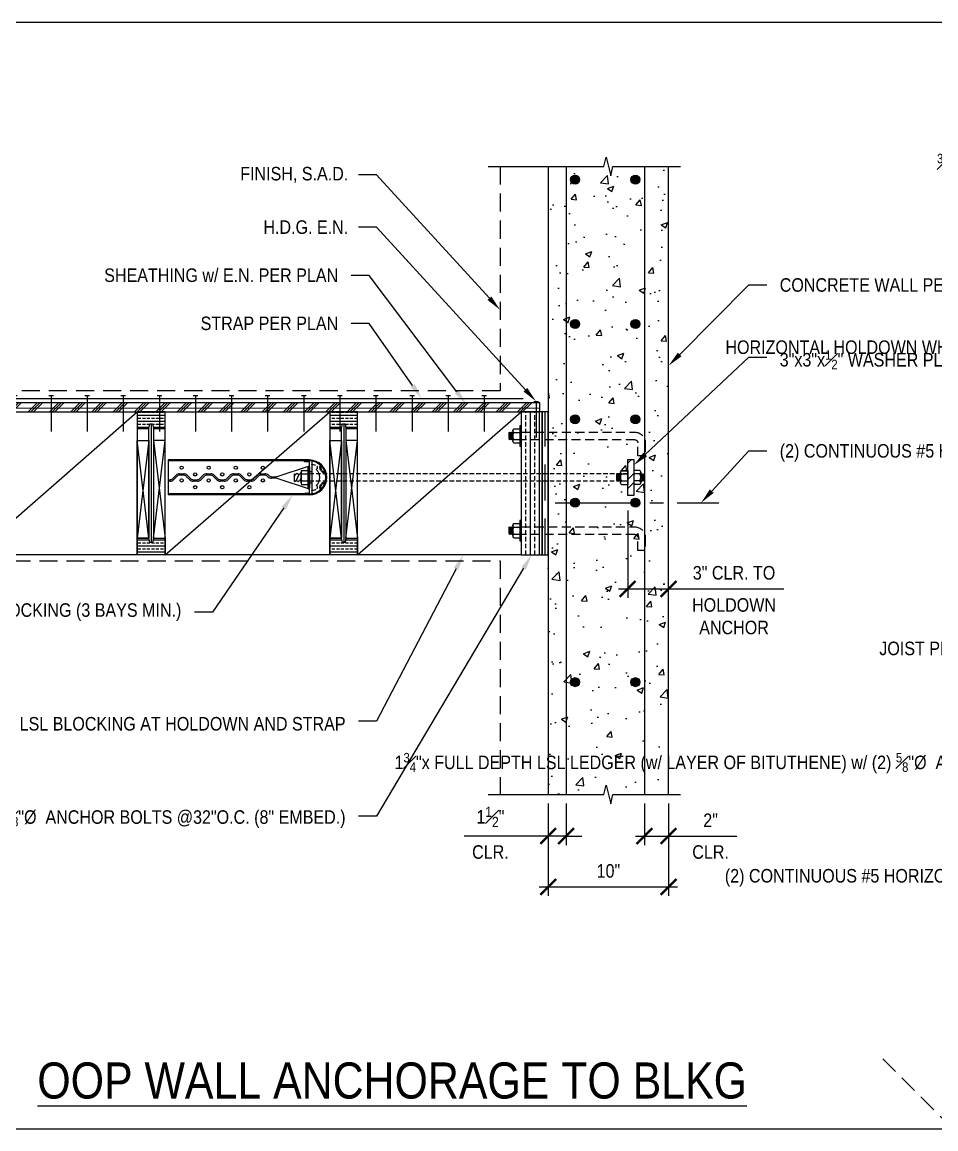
# Model space of a CAD drawing. Header units: inches. Extents: x -2661 to 42767, y -1222 to 9099.
# Drawn here: x 700 to 775.9, y 1719.5 to 1811.5 of the extents above; entities that cross this region are included whole.
import ezdxf
from ezdxf import colors
from ezdxf.entities.mleader import LeaderData, LeaderLine
from ezdxf.math import Vec2, Vec3

# ---------------------------------------------------------------- set-up
doc = ezdxf.new("R2010")
doc.units = ezdxf.units.IN
doc.header["$LTSCALE"] = 12
doc.header["$MEASUREMENT"] = 0
doc.header["$PDMODE"] = 3
for name, pattern in [('CENTER2', [1.125, 0.75, -0.125, 0.125, -0.125]), ('HIDDEN', [0.375, 0.25, -0.125]), ('HIDDEN2', [0.1875, 0.125, -0.0625]), ('HIDDEN4', [0.09375, 0.0625, -0.03125]), ('HIDDEN8', [0.04625, 0.03125, -0.015])]:
    doc.linetypes.add(name, pattern=pattern)
doc.layers.get('0').update_dxf_attribs({"linetype": 'CONTINUOUS'})
doc.layers.get('DefPoints').update_dxf_attribs({"color": 251, "linetype": 'CONTINUOUS'})
for name, color, linetype in [('S-ANNO-DIMS', 2, 'CONTINUOUS'), ('S-ANNO-NOTE', 4, 'CONTINUOUS'), ('S-ARCH-FINISHES', 1, 'HIDDEN2'), ('S-BOLT', 2, 'CONTINUOUS'), ('S-BREAK', 2, 'CONTINUOUS'), ('S-CONC', 4, 'CONTINUOUS'), ('S-FASTENERS', 2, 'CONTINUOUS'), ('S-GRID', 1, 'CENTER2'), ('S-MEMBRANE', 6, 'HIDDEN'), ('S-NAIL', 2, 'CONTINUOUS'), ('S-REBAR', 7, 'CONTINUOUS'), ('S-SIMPSON', 2, 'CONTINUOUS'), ('S-STEEL', 4, 'CONTINUOUS'), ('S-WOOD', 3, 'CONTINUOUS')]:
    doc.layers.add(name, color=color, linetype=linetype)
doc.layers.add('S-ANNO-GRID-NONPLOT', color=251, linetype='CONTINUOUS', plot=False)
doc.layers.add('S-ANNO-NONPLOT', color=253, linetype='CONTINUOUS', plot=False, transparency=0.5)
doc.layers.add('S-HATCH1', color=1, linetype='CONTINUOUS', transparency=0.5)
doc.layers.add('S-HATCH2', color=2, linetype='CONTINUOUS', transparency=0.5)
doc.styles.add('Arial', font='arial.ttf', dxfattribs={"width": 0.85})
doc.dimstyles.new('DIM-12_Se', dxfattribs={"dimscale": 12, "dimtxt": 0.09375, "dimasz": 0.109375, "dimexe": 0.0625, "dimexo": 0.0625, "dimgap": 0.0625, "dimtad": 1, "dimdec": 4, "dimzin": 11, "dimdsep": 46, "dimlunit": 4, "dimtxsty": 'Arial', "dimblk": 'ARCHTICK', "dimcen": 0.125, "dimdle": 0.0625, "dimclrd": 256, "dimclre": 256, "dimclrt": 4, "dimadec": 0, "dimazin": 0, "dimtfac": 0.75, "dimtdec": 4, "dimtmove": 0, "dimatfit": 3, "dimfxl": 1, "dimfrac": 1, "dimtolj": 1, "dimtzin": 0, "dimarcsym": 0})

# ---------------------------------------------------------------- blocks, each defined once
blk = doc.blocks.new('Se_24x36_STARTERS_GRID')
for p, q in [((-186.418, 0), (-93.209, 0)), ((-186.418, -92), (-93.209, -92))]:
    blk.add_line(p, q)
at = {"linetype": 'HIDDEN2'}
blk.add_line((-93.209, -92), (-99.209, -86), dxfattribs=at)
blk = doc.blocks.new('*U1291')
at = {"layer": 'S-WOOD'}
h = blk.add_hatch(dxfattribs=at)
h.set_pattern_fill('ANSI33', color=1, scale=3, angle=45, style=0)
h.set_pattern_definition([(90, (0.25, -8.375), (-0.75, 1e-16), []), (90, (0.625, -8), (-0.75, 1e-16), [0.375, -0.1875])])
h.paths.add_polyline_path([(1.75, -11.875), (0, -11.875), (0, 0), (1.75, 0)])
at = {"color": 4}
blk.add_lwpolyline([(0, 0), (1.75, 0), (1.75, -11.875), (0, -11.875)], close=True, dxfattribs=at)
blk.add_lwpolyline([(1.75, -11.875), (0, -11.875), (0, 0), (1.75, 0)], close=True)
blk = doc.blocks.new('10d')
at = {"color": 3}
blk.add_line((0.193, 0.25), (-0.193, 0.25), dxfattribs=at)
at = {"color": 2}
blk.add_line((0, 0.25), (0, -2.75), dxfattribs=at)
blk = doc.blocks.new('*U521')
h = blk.add_hatch(color=256)
h.dxf.hatch_style = 1
h.paths.add_polyline_path([(0.375, 0, 1), (-0.375, 0, 1)])
at = {"color": 0}
blk.add_circle((0, 0), 0.375, dxfattribs=at)
blk = doc.blocks.new('NUT-LG-THREADS-new')
for p, q in [((-0.54, 1.8), (0.47, 1.8)), ((-0.54, 1.8), (-0.4, 1.57)), ((-0.4, 1.57), (-0.54, 1.33)), ((0.41, 1.24), (-0.4, 1.57)), ((0.41, 1.71), (0.17, 1.8)), ((0.47, 1.8), (0.41, 1.71)), ((0.41, 1.71), (0.55, 1.47)), ((-0.94, 0.89), (-0.94, 0)), ((-0.94, 0), (0.94, 0)), ((-0.7, 0.94), (0.7, 0.94)), ((-0.54, 1.33), (-0.47, 1.22)), ((-0.4, 1.1), (-0.49, 0.94)), ((-0.47, 1.22), (-0.4, 1.1)), ((-0.47, 0.89), (-0.47, 0)), ((-0.01, 0.94), (-0.4, 1.1)), ((0.55, 1.47), (0.41, 1.24)), ((0.41, 1.24), (0.55, 1)), ((0.47, 0.89), (0.47, 0)), ((0.55, 1), (0.51, 0.94)), ((0.94, 0.89), (0.94, 0))]:
    blk.add_line(p, q)
for centre, radius, start, end in [((-0.7, 0.34), 0.597, 66.8491, 113.1509), ((0, -1.38), 2.32, 78.3052, 101.6948), ((0.7, 0.34), 0.597, 66.8491, 113.1509)]:
    blk.add_arc(centre, radius, start, end)
blk = doc.blocks.new('NUT-w-WASHER-LG-new')
blk.add_lwpolyline([(-1.36, 0.17), (1.36, 0.17), (1.36, 0), (-1.36, 0)], close=True)
blk.add_blockref('NUT-LG-THREADS-new', (0, 0.17))
blk = doc.blocks.new('NUT-SM-THREADS-new')
for p, q in [((-0.94, 0.81), (-0.94, 0)), ((-0.94, 0), (-0.84, 0)), ((-0.84, 0), (0.84, 0)), ((-0.7, 0.94), (0.7, 0.94)), ((0.39, 1.44), (-0.5, 1.44)), ((-0.5, 1.44), (-0.39, 1.37)), ((-0.5, 1.31), (-0.39, 1.37)), ((0.5, 1.25), (-0.5, 1.31)), ((-0.5, 1.31), (-0.39, 1.25)), ((-0.5, 1.19), (-0.39, 1.25)), ((0.5, 1.12), (-0.5, 1.19)), ((-0.5, 1.19), (-0.39, 1.12)), ((-0.5, 1.06), (-0.39, 1.12)), ((0.5, 1), (-0.5, 1.06)), ((-0.5, 1.06), (-0.39, 1)), ((-0.5, 0.94), (-0.39, 1)), ((-0.47, 0.81), (-0.47, 0)), ((-0.39, 1.37), (0.39, 1.31)), ((-0.39, 1.25), (0.39, 1.19)), ((-0.39, 1.12), (0.39, 1.06)), ((-0.39, 1), (0.39, 0.94)), ((0.5, 1.37), (-0.09, 1.41)), ((0.39, 1.44), (0.39, 1.44)), ((0.39, 1.44), (0.5, 1.37)), ((0.39, 1.31), (0.5, 1.37)), ((0.39, 1.31), (0.5, 1.25)), ((0.39, 1.19), (0.5, 1.25)), ((0.39, 1.19), (0.5, 1.12)), ((0.39, 1.06), (0.5, 1.12)), ((0.39, 1.06), (0.5, 1)), ((0.39, 0.94), (0.5, 1)), ((0.47, 0.81), (0.47, 0)), ((0.84, 0), (0.94, 0)), ((0.94, 0.81), (0.94, 0))]:
    blk.add_line(p, q)
for centre, radius, start, end in [((-0.7, 0.65), 0.283, 33.8901, 146.1099), ((0, -0.01), 0.943, 60.1583, 119.8417), ((0.7, 0.65), 0.283, 33.8901, 146.1099)]:
    blk.add_arc(centre, radius, start, end)
blk = doc.blocks.new('_ARCHTICK')
at = {"color": 0, "linetype": 'ByBlock', "const_width": 0.15}
blk.add_lwpolyline([(-0.5, -0.5), (0.5, 0.5)], dxfattribs=at)
blk = doc.blocks.new('*D1861')
at = {"layer": 'DefPoints', "color": 0, "transparency": 16777216}
for p in [(750.333, 1771.711), (753.732, 1764.433), (753.732, 1764.433)]:
    blk.add_point(p, dxfattribs=at)
at = {"layer": 'S-ANNO-DIMS', "lineweight": -2, "transparency": 16777216}
for p, q in [((750.333, 1770.961), (750.333, 1763.683)), ((749.583, 1764.433), (753.732, 1764.433)), ((753.732, 1764.433), (763.304, 1764.433))]:
    blk.add_line(p, q, dxfattribs=at)
at = {"layer": 'S-ANNO-DIMS', "lineweight": -2, "transparency": 16777216, "xscale": 1.3125, "yscale": 1.3125, "zscale": 1.3125, "rotation": 180}
blk.add_blockref('_ARCHTICK', (750.333, 1764.433), dxfattribs=at)
at = {"layer": 'S-ANNO-DIMS', "lineweight": -2, "transparency": 16777216, "xscale": 1.3125, "yscale": 1.3125, "zscale": 1.3125}
blk.add_blockref('_ARCHTICK', (753.732, 1764.433), dxfattribs=at)
at = {"layer": 'S-ANNO-DIMS', "color": 4, "transparency": 16777216, "char_height": 1.125, "width": 8.07022, "attachment_point": 5, "style": 'Arial'}
for s, insert in [('\\A1;3" CLR. TO ', (759.174, 1765.766)), ('\\A1;HOLDOWN ANCHOR', (759.174, 1762.154))]:
    blk.add_mtext(s, dxfattribs=dict(at, insert=insert))
blk = doc.blocks.new('HDU5-f')
for p, q in [((-1.45, 1.45), (-1.45, 13.19)), ((1.45, 13.19), (-1.45, 13.19)), ((-1.375, 2.777), (-1.375, 13.19)), ((-0.188, 13.19), (-0.312, 13.19)), ((-0.312, 13.02), (-0.312, 13.19)), ((-0.188, 13.19), (-0.188, 13.046)), ((1.375, 2.777), (1.375, 13.19)), ((1.45, 1.45), (1.45, 13.19)), ((0.087, 12.452), (-0.194, 12.733)), ((-0.087, 12.803), (0.194, 12.522)), ((0.187, 11.921), (0.187, 12.209)), ((0.312, 12.235), (0.312, 11.895)), ((-0.312, 10.77), (-0.312, 11.11)), ((-0.194, 11.397), (0.087, 11.678)), ((-0.188, 11.084), (-0.188, 10.796)), ((0.194, 11.608), (-0.087, 11.327)), ((0.087, 10.202), (-0.194, 10.483)), ((-0.087, 10.553), (0.194, 10.272)), ((-0.194, 9.147), (0.087, 9.428)), ((0.194, 9.358), (-0.087, 9.077)), ((0.187, 9.671), (0.187, 9.959)), ((0.312, 9.985), (0.312, 9.645)), ((-0.312, 8.52), (-0.312, 8.86)), ((-0.188, 8.834), (-0.188, 8.546)), ((-0.087, 8.303), (0.194, 8.022)), ((0.087, 7.952), (-0.194, 8.233)), ((0.187, 7.421), (0.187, 7.709)), ((0.312, 7.735), (0.312, 7.395)), ((-0.312, 6.27), (-0.312, 6.61)), ((-0.194, 6.897), (0.087, 7.178)), ((-0.188, 6.584), (-0.188, 6.296)), ((0.194, 7.108), (-0.087, 6.827)), ((0.087, 5.702), (-0.194, 5.983)), ((-0.087, 6.053), (0.194, 5.772)), ((-0.063, 4.284), (-0.063, 4.61)), ((0.056, 4.897), (0.087, 4.928)), ((0.194, 4.858), (0.163, 4.827)), ((0.187, 5.171), (0.187, 5.459)), ((0.312, 5.485), (0.312, 5.145)), ((-0.977, 1.45), (-0.088, 4.127)), ((0.062, 4.584), (0.062, 4.284)), ((0.088, 4.127), (0.977, 1.45)), ((-1.375, 1.45), (-1.375, 2.777)), ((1.375, 1.45), (1.375, 2.777)), ((-1.391, 1.71), (-1.391, 1.647)), ((-1.375, 1.45), (1.375, 1.45)), ((-1.375, 1.215), (1.375, 1.215)), ((-1.375, 1.215), (-1.375, 1.215)), ((-1.375, 1.215), (-1.375, 1.215)), ((-1.375, 1.215), (-1.375, 1.215)), ((-1.375, 1.215), (-1.375, 1.215)), ((-1.316, 1.741), (-1.316, 1.616)), ((-0.469, 1.215), (-0.469, 1.45)), ((0.469, 1.215), (0.469, 1.45)), ((1.315, 1.741), (1.315, 1.616)), ((1.375, 1.215), (1.375, 1.215)), ((1.375, 1.215), (1.375, 1.215)), ((1.39, 1.71), (1.39, 1.647)), ((-0.737, 0.798), (-0.66, 0.876)), ((0.737, 0.798), (0.66, 0.876))]:
    blk.add_line(p, q)
at = {"color": 3}
for p, q in [((-1.375, 1.449), (-1.375, 1.45)), ((-1.375, 1.45), (-1.375, 1.449)), ((1.375, 1.449), (1.375, 1.45))]:
    blk.add_line(p, q, dxfattribs=at)
for centre in [(-0.25, 12.065), (0.812, 12.065), (-0.812, 10.94), (0.25, 10.94), (-0.25, 9.815), (0.812, 9.815), (-0.812, 8.69), (0.25, 8.69), (-0.25, 7.565), (0.812, 7.565), (-0.812, 6.44), (0.25, 6.44), (-0.25, 5.315), (0.812, 5.315)]:
    blk.add_circle(centre, 0.133)
for centre, radius, start, end in [((0.094, 13.02), 0.406, 180, 225), ((0.156, 13.046), 0.344, 180, 225), ((-0.156, 12.209), 0.344, 0, 45), ((-0.094, 12.235), 0.406, 0, 45), ((0.094, 11.11), 0.406, 135, 180), ((0.156, 11.084), 0.344, 135, 180), ((-0.156, 11.921), 0.344, 315, 0), ((-0.094, 11.895), 0.406, 315, 0), ((0.094, 10.77), 0.406, 180, 225), ((0.156, 10.796), 0.344, 180, 225), ((-0.156, 9.959), 0.344, 0, 45), ((-0.094, 9.985), 0.406, 0, 45), ((-0.156, 9.671), 0.344, 315, 0), ((-0.094, 9.645), 0.406, 315, 0), ((0.094, 8.86), 0.406, 135, 180), ((0.094, 8.52), 0.406, 180, 225), ((0.156, 8.834), 0.344, 135, 180), ((0.156, 8.546), 0.344, 180, 225), ((-0.156, 7.709), 0.344, 0, 45), ((-0.156, 7.421), 0.344, 315, 0), ((-0.094, 7.735), 0.406, 0, 45), ((-0.094, 7.395), 0.406, 315, 0), ((0.094, 6.61), 0.406, 135, 180), ((0.156, 6.584), 0.344, 135, 180), ((0.094, 6.27), 0.406, 180, 225), ((0.156, 6.296), 0.344, 180, 225), ((-0.156, 5.459), 0.344, 0, 45), ((-0.094, 5.485), 0.406, 0, 45), ((0.344, 4.61), 0.406, 135, 180), ((0.406, 4.584), 0.344, 135, 180), ((-0.156, 5.171), 0.344, 315, 0), ((-0.094, 5.145), 0.406, 315, 0), ((-0.563, 4.284), 0.5, 341.62936, 0), ((0.562, 4.284), 0.5, 180, 198.37064), ((-1.578, 1.74), 0.262, 39.38491, 60.87994), ((-1.578, 1.741), 0.187, 0, 47.01411), ((-1.578, 1.741), 0.262, 0, 39.38491), ((1.577, 1.741), 0.262, 140.61509, 180), ((1.578, 1.74), 0.262, 119.12006, 140.61509), ((1.577, 1.741), 0.187, 132.98589, 180), ((-1.578, 1.616), 0.187, 312.98589, 0), ((0, 1.45), 1.45, 180, 0), ((-1.578, 1.615), 0.262, 299.45145, 320.61509), ((-1.578, 1.616), 0.262, 320.61509, 0), ((0, 1.45), 1.375, 180, 0), ((-0.549, 1.151), 0.5, 161.62936, 208.52998), ((0.549, 1.151), 0.5, 331.47002, 18.37064), ((1.577, 1.616), 0.262, 180, 219.38491), ((1.578, 1.615), 0.262, 219.38491, 240.54855), ((1.577, 1.616), 0.187, 180, 227.01411), ((-0.833, 0.3), 0.3, 129.40028, 146.59325), ((-0.833, 0.3), 0.3, 54.07061, 129.40028), ((-0.833, 0.3), 0.225, 128.04563, 146.59325), ((-0.833, 0.3), 0.225, 54.07061, 128.04563), ((-0.826, 0.886), 0.125, 214.32416, 315.28201), ((0, 1.45), 1.195, 234.07061, 239.11588), ((0, 1.45), 0.875, 221.01613, 318.98387), ((0, 1.45), 1.12, 234.07061, 239.11588), ((-0.729, 0.231), 0.225, 345.14086, 59.11588), ((-0.729, 0.231), 0.3, 343.78621, 59.11588), ((-0.729, 0.231), 0.225, 326.59325, 345.14086), ((-0.729, 0.231), 0.3, 329.37815, 343.78621), ((0.729, 0.231), 0.3, 120.88412, 196.21379), ((0.729, 0.231), 0.3, 196.21379, 210.62185), ((0.729, 0.231), 0.225, 120.88412, 194.85914), ((0.729, 0.231), 0.225, 194.85914, 213.40675), ((0, 1.45), 1.12, 300.88412, 305.92939), ((0, 1.45), 1.195, 300.88412, 305.92939), ((0.833, 0.3), 0.3, 50.59972, 125.92939), ((0.833, 0.3), 0.225, 51.95437, 125.92939), ((0.826, 0.886), 0.125, 224.71799, 325.67584), ((0.833, 0.3), 0.225, 33.40675, 51.95437), ((0.833, 0.3), 0.3, 33.40675, 50.59972)]:
    blk.add_arc(centre, radius, start, end)
blk = doc.blocks.new('10 INCH ANCHOR BOLT')
at = {"layer": 'S-BOLT'}
for p, q in [((0.245, 1.006), (-0.312, 1.006)), ((-0.312, 1.006), (-0.245, 0.967)), ((-0.312, 0.928), (-0.245, 0.967)), ((0.313, 0.889), (-0.312, 0.928)), ((-0.312, 0.928), (-0.245, 0.889)), ((-0.245, 0.967), (0.245, 0.928)), ((0.313, 0.967), (-0.055, 0.99)), ((0.245, 1.006), (0.313, 0.967)), ((0.245, 0.928), (0.313, 0.967)), ((0.245, 0.928), (0.313, 0.889)), ((-0.586, 0.615), (-0.586, 0.108)), ((-0.439, 0.693), (0.44, 0.693)), ((-0.312, 0.85), (-0.245, 0.889)), ((0.313, 0.811), (-0.312, 0.85)), ((-0.312, 0.85), (-0.245, 0.811)), ((-0.312, 0.772), (-0.245, 0.811)), ((0.313, 0.732), (-0.312, 0.772)), ((-0.312, 0.772), (-0.245, 0.732)), ((-0.312, 0.693), (-0.245, 0.732)), ((-0.293, 0.615), (-0.293, 0.108)), ((-0.245, 0.889), (0.245, 0.85)), ((-0.245, 0.811), (0.245, 0.772)), ((-0.245, 0.732), (0.245, 0.693)), ((0.245, 0.85), (0.313, 0.889)), ((0.245, 0.85), (0.313, 0.811)), ((0.245, 0.772), (0.313, 0.811)), ((0.245, 0.772), (0.313, 0.732)), ((0.245, 0.693), (0.313, 0.732)), ((0.293, 0.615), (0.293, 0.108)), ((0.587, 0.615), (0.587, 0.108))]:
    blk.add_line(p, q, dxfattribs=at)
at = {"layer": 'S-BOLT', "linetype": 'HIDDEN4'}
for p, q in [((-0.312, 0), (-0.312, -9.438)), ((0.312, -9.438), (0.312, 0)), ((1.656, -9.688), (0.562, -9.688)), ((1.656, -10.312), (1.656, -9.688)), ((0.562, -10.312), (1.656, -10.312))]:
    blk.add_line(p, q, dxfattribs=at)
at = {"layer": 'S-BOLT'}
blk.add_lwpolyline([(0.853, 0.108), (0.853, 0), (-0.853, 0), (-0.853, 0.108)], close=True, dxfattribs=at)
for centre, radius, start, end in [((-0.44, 0.517), 0.177, 33.89006, 146.10994), ((0, 0.104), 0.589, 60.15828, 119.84172), ((0.44, 0.517), 0.177, 33.89006, 146.10994)]:
    blk.add_arc(centre, radius, start, end, dxfattribs=at)
at = {"layer": 'S-BOLT', "linetype": 'HIDDEN4'}
for radius in [0.875, 0.25]:
    blk.add_arc((0.562, -9.438), radius, 180, 270, dxfattribs=at)
blk = doc.blocks.new('*U1351')
at = {"xscale": -1}
blk.add_blockref('10 INCH ANCHOR BOLT', (0, 0), dxfattribs=at)
blk = doc.blocks.new('*U1200')
at = {"color": 0}
blk.add_line((0, 11.875), (13.59375, 0), dxfattribs=at)
blk.add_lwpolyline([(0, 11.875), (0, 0), (13.59375, 0), (13.59375, 11.875)], close=True)
blk = doc.blocks.new('*U1289')
h = blk.add_hatch()
h.set_pattern_fill('ANSI33', color=1, scale=2, angle=315)
h.set_pattern_definition([(0, (-0.875, 2.375), (1e-16, 0.5), []), (0, (-0.625, 2.125), (1e-16, 0.5), [0.25, -0.125])])
h.paths.add_polyline_path([(-1.156, 10.5), (-0.188, 10.5), (-0.111, 10.871), (0.111, 10.871), (0.187, 10.5), (1.156, 10.5), (1.156, 11.875), (-1.156, 11.875)])
h = blk.add_hatch()
h.set_pattern_fill('ANSI33', color=1, scale=2, angle=315)
h.set_pattern_definition([(0, (-0.875, 0), (1e-16, 0.5), []), (0, (-0.625, -0.25), (1e-16, 0.5), [0.25, -0.125])])
h.paths.add_polyline_path([(1.156, 0), (1.156, 1.375), (0.187, 1.375), (0.111, 1.004), (-0.111, 1.004), (-0.188, 1.375), (-1.156, 1.375), (-1.156, 0)])
at = {"color": 1}
blk.add_line((0, 10.871), (0, 1.004), dxfattribs=at)
for points in [[(0.187, 10.5), (1.156, 10.5), (1.156, 11.875), (-1.156, 11.875), (-1.156, 10.5), (-0.188, 10.5)], [(0.187, 1.375), (1.156, 1.375), (1.156, 0), (-1.156, 0), (-1.156, 1.375), (-0.188, 1.375)]]:
    blk.add_lwpolyline(points)
at = {"color": 2}
blk.add_lwpolyline([(-0.188, 10.5), (-0.111, 10.871), (0.111, 10.871), (0.187, 10.5), (0.187, 1.375), (0.111, 1.004), (-0.111, 1.004), (-0.188, 1.375)], close=True, dxfattribs=at)
blk = doc.blocks.new('*U518')
at = {"color": 0}
blk.add_line((0, 11.875), (13.6875, 0), dxfattribs=at)
blk.add_lwpolyline([(0, 11.875), (0, 0), (13.6875, 0), (13.6875, 11.875)], close=True)
blk = doc.blocks.new('*U1201')
at = {"color": 0}
blk.add_line((0, 11.875), (13.59375, 0), dxfattribs=at)
blk.add_lwpolyline([(0, 11.875), (0, 0), (13.59375, 0), (13.59375, 11.875)], close=True)
blk = doc.blocks.new('*U1813')
at = {"layer": 'S-NAIL', "xscale": -1}
blk.add_blockref('10d', (0, 1.25), dxfattribs=at)
blk = doc.blocks.new('*U1814')
at = {"layer": 'S-FASTENERS', "color": 0, "linetype": 'ByBlock', "lineweight": -2, "transparency": 16777216}
for p in [(-57, 0), (-54, 0), (-51, 0), (-48, 0), (-45, 0), (-42, 0), (-39, 0), (-36, 0), (-33, 0), (-30, 0), (-27, 0), (-24, 0), (-21, 0), (-18, 0), (-15, 0), (-12, 0), (-9, 0), (-6, 0), (-3, 0), (0, 0)]:
    blk.add_blockref('*U1813', p, dxfattribs=at)
blk = doc.blocks.new('*D1858')
at = {"layer": 'DefPoints', "color": 0, "transparency": 16777216}
for p in [(743.732, 1747.338), (745.218, 1747.338), (743.732, 1743.887)]:
    blk.add_point(p, dxfattribs=at)
at = {"layer": 'S-ANNO-DIMS', "lineweight": -2, "transparency": 16777216}
for p, q in [((743.732, 1746.588), (743.732, 1743.137)), ((745.218, 1746.588), (745.218, 1743.137)), ((743.732, 1743.887), (736.746, 1743.887)), ((745.218, 1743.887), (743.732, 1743.887)), ((745.218, 1743.887), (746.53, 1743.887))]:
    blk.add_line(p, q, dxfattribs=at)
at = {"layer": 'S-ANNO-DIMS', "lineweight": -2, "transparency": 16777216, "xscale": 1.3125, "yscale": 1.3125, "zscale": 1.3125}
blk.add_blockref('_ARCHTICK', (743.732, 1743.887), dxfattribs=at)
at = {"layer": 'S-ANNO-DIMS', "lineweight": -2, "transparency": 16777216, "xscale": 1.3125, "yscale": 1.3125, "zscale": 1.3125, "rotation": 180}
blk.add_blockref('_ARCHTICK', (745.218, 1743.887), dxfattribs=at)
at = {"layer": 'S-ANNO-DIMS', "color": 4, "transparency": 16777216, "char_height": 1.125, "attachment_point": 5, "style": 'Arial'}
for s, insert in [('\\A1;1{\\H0.75x;\\S1#2;}"', (738.926, 1745.484)), ('\\A1;CLR.', (738.926, 1742.555))]:
    blk.add_mtext(s, dxfattribs=dict(at, insert=insert))
blk = doc.blocks.new('*D1859')
at = {"layer": 'DefPoints', "color": 0, "transparency": 16777216}
for p in [(743.732, 1747.338), (753.732, 1747.338), (753.732, 1739.658)]:
    blk.add_point(p, dxfattribs=at)
at = {"layer": 'S-ANNO-DIMS', "lineweight": -2, "transparency": 16777216}
for p, q in [((743.732, 1746.588), (743.732, 1738.908)), ((753.732, 1746.588), (753.732, 1738.908)), ((742.982, 1739.658), (754.482, 1739.658))]:
    blk.add_line(p, q, dxfattribs=at)
at = {"layer": 'S-ANNO-DIMS', "lineweight": -2, "transparency": 16777216, "xscale": 1.3125, "yscale": 1.3125, "zscale": 1.3125, "rotation": 180}
blk.add_blockref('_ARCHTICK', (743.732, 1739.658), dxfattribs=at)
at = {"layer": 'S-ANNO-DIMS', "lineweight": -2, "transparency": 16777216, "xscale": 1.3125, "yscale": 1.3125, "zscale": 1.3125}
blk.add_blockref('_ARCHTICK', (753.732, 1739.658), dxfattribs=at)
at = {"layer": 'S-ANNO-DIMS', "color": 4, "transparency": 16777216, "insert": (748.732, 1740.982), "char_height": 1.125, "attachment_point": 5, "style": 'Arial'}
blk.add_mtext('\\A1;10"', dxfattribs=at)
blk = doc.blocks.new('*D1860')
at = {"layer": 'DefPoints', "color": 0, "transparency": 16777216}
for p in [(751.732, 1747.338), (753.732, 1747.338), (753.732, 1743.887)]:
    blk.add_point(p, dxfattribs=at)
at = {"layer": 'S-ANNO-DIMS', "lineweight": -2, "transparency": 16777216}
for p, q in [((751.732, 1746.588), (751.732, 1743.137)), ((753.732, 1746.588), (753.732, 1743.137)), ((750.982, 1743.887), (753.732, 1743.887)), ((753.732, 1743.887), (759.405, 1743.887))]:
    blk.add_line(p, q, dxfattribs=at)
at = {"layer": 'S-ANNO-DIMS', "lineweight": -2, "transparency": 16777216, "xscale": 1.3125, "yscale": 1.3125, "zscale": 1.3125, "rotation": 180}
blk.add_blockref('_ARCHTICK', (751.732, 1743.887), dxfattribs=at)
at = {"layer": 'S-ANNO-DIMS', "lineweight": -2, "transparency": 16777216, "xscale": 1.3125, "yscale": 1.3125, "zscale": 1.3125}
blk.add_blockref('_ARCHTICK', (753.732, 1743.887), dxfattribs=at)
at = {"layer": 'S-ANNO-DIMS', "color": 4, "transparency": 16777216, "char_height": 1.125, "attachment_point": 5, "style": 'Arial'}
for s, insert in [('\\A1;2"', (757.225, 1745.201)), ('\\A1;CLR.', (757.225, 1742.555))]:
    blk.add_mtext(s, dxfattribs=dict(at, insert=insert))
blk = doc.blocks.new('ARROW-LOOP')
at = {"color": 0}
blk.add_lwpolyline([(-1.806, 0), (0.542, 0, 1.317177), (-0.464, -0.281)], format="xyb", dxfattribs=at)

msp = doc.modelspace()

# ---------------------------------------------------------------- hatches: boundary and pattern name
at = {"layer": 'S-HATCH1'}
h = msp.add_hatch(dxfattribs=at)
h.set_pattern_fill('STEEL', color=256, scale=12, style=0)
h.set_pattern_definition([(45, (-3085.4143, -709.5727), (-1.06066017, 1.06066017), []), (45, (-3085.4143, -708.8227), (-1.06066017, 1.06066017), [])])
h.paths.add_polyline_path([(750.83324, 1773.69821), (750.83324, 1772.19821), (750.33324, 1772.19821), (750.33324, 1775.19821), (750.83324, 1775.19821)])
at = {"layer": 'S-HATCH2'}
h = msp.add_hatch(dxfattribs=at)
h.set_pattern_fill('AR-CONC', color=256, scale=0.75)
h.set_pattern_definition([(50, (-1130.657, 1122.8613), (5.379451, -0.470641), [0.5625, -6.1875]), (355, (-1130.657, 1122.8613), (-1.040635, 5.641441), [0.45, -4.95]), (100.45144, (-1130.209, 1122.822), (4.338816, 5.1708), [0.478051, -5.258566]), (46.1842, (-1130.657, 1124.361), (8.00431, -1.241395), [0.84375, -9.28125]), (96.63564, (-1129.99, 1124.258), (7.009965, 7.30589), [0.717078, -7.887853]), (351.18416, (-1130.657, 1124.361), (7.009965, 7.30589), [0.675, -7.425]), (21, (-1129.907, 1123.9863), (4.476803, -3.019642), [0.5625, -6.1875]), (326, (-1129.907, 1123.9863), (1.824865, 5.438625), [0.45, -4.95]), (71.45144, (-1129.534, 1123.7347), (6.301668, 2.418984), [0.478051, -5.258566]), (37.5, (-1130.6572, 1122.8613), (0.091199, 2.4967039), [0, -4.89, 0, -5.025, 0, -4.96875]), (7.5, (-1130.6572, 1122.8613), (1.9730215, 2.958088), [0, -2.865, 0, -4.7775, 0, -1.89375]), (327.5, (-1132.3297, 1122.8613), (4.0036683, -0.1691615), [0, -1.875, 0, -5.85, 0, -7.7625]), (317.5, (-1133.0797, 1122.8613), (4.373896, 0.7507874), [0, -2.4375, 0, -3.885, 0, -5.5125])])
h.paths.add_polyline_path([(743.73168, 1747.33761), (748.35311, 1747.3376), (748.54239, 1748.11595), (748.92097, 1746.55925), (749.11025, 1747.3376), (753.73168, 1747.3376), (753.73168, 1799.54657), (749.11025, 1799.54657), (748.92097, 1798.76821), (748.54239, 1800.32492), (748.35311, 1799.54657), (743.73168, 1799.54657)])
h.paths.add_polyline_path([(750.33324, 1772.19821), (750.33324, 1775.19821), (750.83324, 1775.19821), (750.83324, 1773.69821), (750.83324, 1772.19821)], flags=16)
at = {"layer": 'S-WOOD'}
h = msp.add_hatch(dxfattribs=at)
h.set_pattern_fill('PLAST', color=1, scale=5, angle=45, style=0)
h.set_pattern_definition([(45, (-2891.691, -49.257), (-0.88388348, 0.88388348), []), (45, (-2891.8014, -49.1465), (-0.88388348, 0.88388348), []), (45, (-2891.9119, -49.036), (-0.88388348, 0.88388348), [])])
h.paths.add_polyline_path([(654.37094, 1779.14897), (743.04418, 1779.14897), (743.04418, 1779.89897), (653.964, 1779.89897)])

# ---------------------------------------------------------------- linework, layer by layer
at = {"layer": 'S-ANNO-NONPLOT'}
msp.add_lwpolyline([(743.23168, 1767.27397), (743.73168, 1767.27397), (743.73168, 1779.14897), (743.23168, 1779.14897)], close=True, dxfattribs=at)
at = {"layer": 'S-ARCH-FINISHES'}
for points in [[(739.73168, 1799.54657), (739.73168, 1780.89897), (654.18666, 1780.89897)], [(654.18666, 1766.77324), (739.73168, 1766.77324), (739.73168, 1747.33761)]]:
    msp.add_lwpolyline(points, dxfattribs=at)
at = {"layer": 'S-BREAK'}
for points in [[(738.73168, 1799.54657), (748.35311, 1799.54657), (748.54239, 1800.32492), (748.92097, 1798.76821), (749.11025, 1799.54657), (754.73168, 1799.54657)], [(738.73168, 1747.33761), (748.35311, 1747.3376), (748.54239, 1748.11595), (748.92097, 1746.55925), (749.11025, 1747.3376), (754.73168, 1747.3376)]]:
    msp.add_lwpolyline(points, dxfattribs=at)
at = {"layer": 'S-CONC'}
for points in [[(743.73168, 1799.54657), (743.73168, 1747.33761)], [(753.73168, 1747.3376), (753.73168, 1799.54657)]]:
    msp.add_lwpolyline(points, dxfattribs=at)
at = {"layer": 'S-GRID', "color": 1, "linetype": 'CENTER2', "ltscale": 0.75}
msp.add_line((744.30809, 1771.58995), (757.92052, 1771.58995), dxfattribs=at)
at = {"layer": 'S-MEMBRANE'}
msp.add_line((743.48168, 1767.27397), (743.48168, 1779.14897), dxfattribs=at)
at = {"layer": 'S-REBAR'}
for points in [[(745.21774, 1799.54657), (745.21774, 1747.33761)], [(751.73168, 1799.54657), (751.73168, 1747.3376)]]:
    msp.add_lwpolyline(points, dxfattribs=at)
at = {"layer": 'S-SIMPSON', "color": 4}
msp.add_line((679.82543, 1780.27324), (741.65964, 1780.27324), dxfattribs=at)
at = {"layer": 'S-SIMPSON', "linetype": 'HIDDEN8'}
msp.add_lwpolyline([(723.87668, 1774.01361), (750.33324, 1774.01361), (750.33324, 1773.38282), (723.87668, 1773.38282)], close=True, dxfattribs=at)
at = {"layer": 'S-STEEL'}
msp.add_lwpolyline([(750.83324, 1773.69821), (750.83324, 1772.19821), (750.33324, 1772.19821), (750.33324, 1775.19821), (750.83324, 1775.19821)], close=True, dxfattribs=at)
at = {"layer": 'S-WOOD', "color": 1}
msp.add_line((654.17056, 1779.49725), (743.04418, 1779.45985), dxfattribs=at)
at = {"layer": 'S-WOOD'}
for points in [[(654.37094, 1779.14897), (743.04418, 1779.14897), (743.04418, 1779.89897), (653.964, 1779.89897)], [(709.57543, 1776.774), (710.54418, 1776.774), (710.54418, 1768.64897), (709.57543, 1768.64897)], [(711.88793, 1776.774), (710.91918, 1776.774), (710.91918, 1768.64897), (711.88793, 1768.64897)], [(725.57622, 1776.774), (726.54497, 1776.774), (726.54497, 1768.64897), (725.57622, 1768.64897)], [(727.88872, 1776.774), (726.91997, 1776.774), (726.91997, 1768.64897), (727.88872, 1768.64897)]]:
    msp.add_lwpolyline(points, close=True, dxfattribs=at)
at = {"layer": 'S-WOOD', "color": 2}
for points in [[(710.54418, 1768.64897), (709.57543, 1776.774)], [(710.54418, 1776.774), (709.57543, 1768.64897)], [(710.91918, 1768.64897), (711.88793, 1776.774)], [(710.91918, 1776.774), (711.88793, 1768.64897)], [(726.54497, 1768.64897), (725.57622, 1776.774)], [(726.54497, 1776.774), (725.57622, 1768.64897)], [(726.91997, 1768.64897), (727.88872, 1776.774)], [(726.91997, 1776.774), (727.88872, 1768.64897)]]:
    msp.add_lwpolyline(points, dxfattribs=at)

# ---------------------------------------------------------------- block references
at = {"rotation": 90}
for p in [(741.48168, 1777.14821), (741.48168, 1769.27325)]:
    msp.add_blockref('*U1351', p, dxfattribs=at)
at = {"layer": 'S-ANNO-GRID-NONPLOT'}
msp.add_blockref('Se_24x36_STARTERS_GRID', (870.57281, 1811.54657), dxfattribs=at)
at = {"layer": 'S-BOLT', "zscale": 0.625}
for p, xscale, yscale, rotation in [((750.33324, 1773.69821), -0.6250000000000011, 0.6250000000000011, 90), ((750.83324, 1773.69821), 0.625, 0.625, 270)]:
    msp.add_blockref('NUT-SM-THREADS-new', p, dxfattribs=dict(at, xscale=xscale, yscale=yscale, rotation=rotation))
at = {"layer": 'S-FASTENERS'}
msp.add_blockref('*U1814', (738.40964, 1779.02324), dxfattribs=at)
at = {"layer": 'S-NAIL', "xscale": -1}
msp.add_blockref('10d', (742.71682, 1779.77324), dxfattribs=at)
at = {"layer": 'S-REBAR', "linetype": 'ByBlock', "rotation": 180}
for p in [(745.96774, 1798.45824), (750.98168, 1798.45824), (745.96774, 1786.45824), (750.98168, 1786.45824), (745.96774, 1778.52422), (750.98168, 1778.52422), (745.96774, 1771.58995), (750.98168, 1771.58995), (745.96774, 1756.67912), (750.98168, 1756.67912)]:
    msp.add_blockref('*U521', p, dxfattribs=at)
at = {"layer": 'S-SIMPSON', "rotation": 90}
msp.add_blockref('HDU5-f', (725.32668, 1773.69821), dxfattribs=at)
at = {"layer": 'S-SIMPSON', "xscale": 0.6250000000000011, "yscale": 0.6250000000000011, "zscale": 0.6250000000000011, "rotation": 90}
msp.add_blockref('NUT-w-WASHER-LG-new', (723.87668, 1773.69821), dxfattribs=at)
at = {"layer": 'S-WOOD', "color": 2, "xscale": -1, "rotation": 180}
for name, p in [('*U1201', (695.98168, 1779.14897)), ('*U518', (711.88793, 1779.14897)), ('*U1200', (727.88793, 1779.14897))]:
    msp.add_blockref(name, p, dxfattribs=at)
at = {"layer": 'S-WOOD'}
for p in [(710.73168, 1767.27397), (726.73168, 1767.27397)]:
    msp.add_blockref('*U1289', p, dxfattribs=at)
at = {"layer": 'S-WOOD', "xscale": -1}
msp.add_blockref('*U1291', (743.23168, 1779.14898), dxfattribs=at)

# ---------------------------------------------------------------- texts
at = {"layer": 'S-ANNO-NOTE', "color": 191, "insert": (730.75917, 1723.54657), "char_height": 3, "width": 80.1960743, "attachment_point": 5, "style": 'Arial'}
msp.add_mtext('{\\LOOP WALL ANCHORAGE TO BLKG}', dxfattribs=at)

# ---------------------------------------------------------------- dimensions: what is measured, and where the dimension line sits
at = {"layer": 'S-ANNO-DIMS'}
for base, p1, p2, text, picture, middle in [((753.73168, 1764.43309), (750.33324, 1771.71095), (753.73168, 1764.43309), '3" CLR. TO \\XHOLDOWN ANCHOR', '*D1861', (759.174, 1764.43309)), ((743.731647, 1743.886666), (745.217705, 1747.337605), (743.731647, 1747.337605), '<>\\XCLR.', '*D1858', (738.926186, 1743.886666)), ((753.73168, 1743.88667), (751.73168, 1747.3376), (753.73168, 1747.3376), '<>\\XCLR.', '*D1860', (757.22464, 1743.88667))]:
    dim = msp.add_linear_dim(base=base, p1=p1, p2=p2, text=text, dimstyle='DIM-12_Se', dxfattribs=at)
    dim.commit()
    dim.dimension.update_dxf_attribs({"geometry": picture, "text_midpoint": middle})
dim = msp.add_linear_dim(base=(753.73165, 1739.65788), p1=(743.73165, 1747.33761), p2=(753.73165, 1747.3376), dimstyle='DIM-12_Se', dxfattribs=at)
dim.commit()
dim.dimension.update_dxf_attribs({"geometry": '*D1859', "text_midpoint": (748.73165, 1740.98227)})

# ---------------------------------------------------------------- leaders
at = {"layer": 'S-ANNO-NOTE'}
ml = msp.add_multileader_mtext('Standard', dxfattribs=at)
ml.set_content('\\A1;{\\H0.7x;\\S3#4;\\H1.42857x;" P.T. PLYWOOD SHIM AS REQUIRED}', color=4, style='Arial')
ml.set_leader_properties(color=2)
ml.build(insert=Vec2(0, 0))
ml.multileader.update_dxf_attribs({"dogleg_length": 0.36, "arrow_head_size": 1.3125, "scale": 12})
ctx = ml.context
ctx.base_point, ctx.scale, ctx.char_height, ctx.arrow_head_size, ctx.landing_gap_size, ctx.plane_origin = Vec3(782.28477, 1799.99556), 12, 1.125, 1.3125, 1.08, Vec3(784.83077, 2088.58896)
ctx.text_align_type = 2
notes = []
notes.append((ctx, [(0, (1, 1, 0), (803.4422, 1799.99556), (-1, 0), 1.5, [(0, [(826.28942, 1777.14833)], 0, [])])]))
ctx.mtext.insert, ctx.mtext.width, ctx.mtext.defined_height, ctx.mtext.alignment, ctx.mtext.flow_direction = Vec3(800.8622, 1800.6018), 22.3287296, 5.06072, 3, 5
ml = msp.add_multileader_mtext('Standard', dxfattribs=at)
ml.set_content('\\A1;FINISH, S.A.D.', color=4, style='Arial')
ml.set_leader_properties(color=2)
ml.build(insert=Vec2(0, 0))
ml.multileader.update_dxf_attribs({"dogleg_length": 0.36, "arrow_head_size": 1.3125, "scale": 12})
ctx = ml.context
ctx.base_point, ctx.scale, ctx.char_height, ctx.arrow_head_size, ctx.landing_gap_size, ctx.plane_origin = Vec3(717.05049, 1798.84003), 12, 1.125, 1.3125, 1.08, Vec3(706.38549, 2095.57514)
notes.append((ctx, [(0, (1, 1, 0), (729.46612, 1798.84003), (-1, 0), 1.5, [(0, [(739.73168, 1787.62614)], 0, [])])]))
ctx.mtext.insert, ctx.mtext.width, ctx.mtext.defined_height, ctx.mtext.flow_direction = Vec3(718.13049, 1799.5138), 11.3414893, 5.06072, 5
ml = msp.add_multileader_mtext('Standard', dxfattribs=at)
ml.set_content('\\A1;H.D.G. E.N.', color=4, style='Arial')
ml.set_leader_properties(color=2)
ml.build(insert=Vec2(0, 0))
ml.multileader.update_dxf_attribs({"dogleg_length": 0.36, "arrow_head_size": 1.3125, "scale": 12})
ctx = ml.context
ctx.base_point, ctx.scale, ctx.char_height, ctx.arrow_head_size, ctx.landing_gap_size, ctx.plane_origin = Vec3(718.978, 1794.49803), 12, 1.125, 1.3125, 1.08, Vec3(706.38549, 2091.23313)
notes.append((ctx, [(0, (1, 1, 0), (729.46612, 1794.49803), (-1, 0), 1.5, [(0, [(742.71682, 1780.02324)], 0, [])])]))
ctx.mtext.insert, ctx.mtext.width, ctx.mtext.defined_height, ctx.mtext.flow_direction = Vec3(720.058, 1795.07012), 6.9463455, 5.06072, 5
ml = msp.add_multileader_mtext('Standard', dxfattribs=at)
ml.set_content('\\A1;SHEATHING w/ E.N. PER PLAN', color=4, style='Arial')
ml.set_leader_properties(color=2)
ml.build(insert=Vec2(0, 0))
ml.multileader.update_dxf_attribs({"dogleg_length": 0.36, "arrow_head_size": 1.3125, "scale": 12})
ctx = ml.context
ctx.base_point, ctx.scale, ctx.char_height, ctx.arrow_head_size, ctx.landing_gap_size, ctx.plane_origin = Vec3(705.91187, 1790.49803), 12, 1.125, 1.3125, 1.08, Vec3(769.92919, 2093.87189)
ctx.text_align_type = 2
notes.append((ctx, [(0, (1, 1, 0), (728.85081, 1790.49803), (-1, 0), 1.5, [(0, [(736.92008, 1779.77323)], 0, [])])]))
ctx.mtext.insert, ctx.mtext.width, ctx.mtext.alignment, ctx.mtext.flow_direction = Vec3(726.27081, 1791.07012), 21.0486247, 3, 5
ml = msp.add_multileader_mtext('Standard', dxfattribs=at)
ml.set_content('\\A1;CONCRETE WALL PER PLAN', color=4, style='Arial')
ml.set_leader_properties(color=2)
ml.build(insert=Vec2(0, 0))
ml.multileader.update_dxf_attribs({"dogleg_length": 0.36, "arrow_head_size": 1.3125, "scale": 12})
ctx = ml.context
ctx.base_point, ctx.scale, ctx.char_height, ctx.arrow_head_size, ctx.landing_gap_size, ctx.plane_origin = Vec3(761.89187, 1789.69781), 12, 1.125, 1.3125, 1.08, Vec3(708.71133, 1534.28661)
notes.append((ctx, [(0, (1, 1, 0), (760.39187, 1789.69781), (1, 0), 1.5, [(1, [(753.73168, 1782.98711)], 0, [])])]))
ctx.mtext.insert, ctx.mtext.width, ctx.mtext.flow_direction = Vec3(762.97187, 1790.26069), 11.4686383, 5
ml = msp.add_multileader_mtext('Standard', dxfattribs=at)
ml.set_content('\\A1;STRAP PER PLAN', color=4, style='Arial')
ml.set_leader_properties(color=2)
ml.build(insert=Vec2(0, 0))
ml.multileader.update_dxf_attribs({"dogleg_length": 0.36, "arrow_head_size": 1.3125, "scale": 12})
ctx = ml.context
ctx.base_point, ctx.scale, ctx.char_height, ctx.arrow_head_size, ctx.landing_gap_size, ctx.plane_origin = Vec3(713.9278, 1786.49803), 12, 1.125, 1.3125, 1.08, Vec3(769.92919, 2087.87189)
ctx.text_align_type = 2
notes.append((ctx, [(0, (1, 1, 0), (728.85081, 1786.49803), (-1, 0), 1.5, [(0, [(733.20747, 1780.27324)], 0, [])])]))
ctx.mtext.insert, ctx.mtext.width, ctx.mtext.alignment, ctx.mtext.flow_direction = Vec3(726.27081, 1787.07012), 15.0425085, 3, 5
ml = msp.add_multileader_mtext('Standard', dxfattribs=at)
ml.set_content('\\A1;HORIZONTAL HOLDOWN WHERE OCCURS PER PLAN (6" EMBED.)', color=4, style='Arial')
ml.set_leader_properties(color=2)
ml.build(insert=Vec2(0, 0))
ml.multileader.update_dxf_attribs({"dogleg_length": 0.36, "arrow_head_size": 1.3125, "scale": 12})
ctx = ml.context
ctx.base_point, ctx.scale, ctx.char_height, ctx.arrow_head_size, ctx.landing_gap_size, ctx.plane_origin = Vec3(778.66055, 1784.3603), 12, 1.125, 1.3125, 1.08, Vec3(779.52299, 2077.48149)
ctx.text_align_type = 2
notes.append((ctx, [(0, (1, 1, 0), (803.4422, 1784.3603), (-1, 0), 1.5, [(0, [(816.27627, 1771.52623)], 0, [])])]))
ctx.mtext.insert, ctx.mtext.width, ctx.mtext.defined_height, ctx.mtext.alignment, ctx.mtext.flow_direction = Vec3(800.8622, 1785.08817), 25.4958448, 11.52054, 3, 5
ml = msp.add_multileader_mtext('Standard', dxfattribs=at)
ml.set_content('\\A1;3"x3"x{\\H0.7x;\\S1#2;\\H1.42857x;" WASHER PLATE w/ DOUBLE NUT}', color=4, style='Arial')
ml.set_leader_properties(color=2)
ml.build(insert=Vec2(0, 0))
ml.multileader.update_dxf_attribs({"dogleg_length": 0.36, "arrow_head_size": 1.3125, "scale": 12})
ctx = ml.context
ctx.base_point, ctx.scale, ctx.char_height, ctx.arrow_head_size, ctx.landing_gap_size, ctx.plane_origin = Vec3(761.89187, 1783.69781), 12, 1.125, 1.3125, 1.08, Vec3(714.38458, 1481.30191)
notes.append((ctx, [(0, (1, 1, 0), (760.39187, 1783.69781), (1, 0), 1.5, [(0, [(750.83324, 1774.71095)], 0, [])])]))
ctx.mtext.insert, ctx.mtext.width, ctx.mtext.flow_direction = Vec3(762.97187, 1784.2699), 12.4489315, 5
ml = msp.add_multileader_mtext('Standard', dxfattribs=at)
ml.set_content('\\A1;(2) CONTINUOUS #5 HORIZONTAL BARS AT HOLDOWN LOCATION', color=4, style='Arial')
ml.set_leader_properties(color=2)
ml.build(insert=Vec2(0, 0))
ml.multileader.update_dxf_attribs({"dogleg_length": 0.36, "arrow_head_size": 1.3125, "scale": 12})
ctx = ml.context
ctx.base_point, ctx.scale, ctx.char_height, ctx.arrow_head_size, ctx.landing_gap_size, ctx.plane_origin = Vec3(761.89187, 1775.89821), 12, 1.125, 1.3125, 1.08, Vec3(714.38458, 2063.54904)
notes.append((ctx, [(0, (1, 1, 0), (760.39187, 1775.89821), (1, 0), 1.5, [(0, [(756.43222, 1771.58995)], 0, [])])]))
ctx.mtext.insert, ctx.mtext.width, ctx.mtext.defined_height, ctx.mtext.flow_direction = Vec3(762.97187, 1776.4703), 12.8494826, 3.77427, 5
ml = msp.add_multileader_mtext('Standard', dxfattribs=at)
ml.set_content('\\A1;HORIZONAL HOLDOWN PER PLAN w/ 4x BLOCKING (3 BAYS MIN.)', color=4, style='Arial')
ml.set_leader_properties(color=2)
ml.build(insert=Vec2(0, 0))
ml.multileader.update_dxf_attribs({"dogleg_length": 0.36, "arrow_head_size": 1.3125, "scale": 12})
ctx = ml.context
ctx.base_point, ctx.scale, ctx.char_height, ctx.arrow_head_size, ctx.landing_gap_size, ctx.plane_origin = Vec3(694.97169, 1762.50794), 12, 1.125, 1.3125, 1.08, Vec3(728.83597, 2071.85977)
ctx.text_align_type = 2
notes.append((ctx, [(0, (1, 1, 0), (715.8168, 1762.50794), (-1, 0), 1.5, [(0, [(722.49855, 1772.24821)], 0, [])])]))
ctx.mtext.insert, ctx.mtext.width, ctx.mtext.alignment, ctx.mtext.flow_direction = Vec3(713.2368, 1763.23582), 17.6608274, 3, 5
ml = msp.add_multileader_mtext('Standard', dxfattribs=at)
ml.set_content('\\A1;1{\\H0.7x;\\S3#4;\\H1.42857x;"x FULL DEPTH LSL LEDGER w/ LAYER OF BITUTHENE w/ (2) \\H0.7x;\\S5#8;\\H1.4286x;"%%C  ANCHOR BOLTS @32"O.C. (8" EMBED.)}', color=4, style='Arial')
ml.set_leader_properties(color=2)
ml.build(insert=Vec2(0, 0))
ml.multileader.update_dxf_attribs({"dogleg_length": 0.36, "arrow_head_size": 1.3125, "scale": 12})
ctx = ml.context
ctx.base_point, ctx.scale, ctx.char_height, ctx.arrow_head_size, ctx.landing_gap_size, ctx.plane_origin = Vec3(704.00166, 1745.5273), 12, 1.125, 1.3125, 1.08, Vec3(774.32944, 2049.46461)
ctx.text_align_type = 2
notes.append((ctx, [(0, (1, 1, 0), (729.46612, 1745.5273), (-1, 0), 1.5, [(0, [(742.35668, 1767.27398)], 0, [])])]))
ctx.mtext.insert, ctx.mtext.width, ctx.mtext.alignment, ctx.mtext.flow_direction = Vec3(726.88612, 1746.25518), 24.2410025, 3, 5
ml = msp.add_multileader_mtext('Standard', dxfattribs=at)
ml.set_content('\\A1;3{\\H0.7x;\\S1#2;}"x FULL DEPTH LSL BLOCKING AT HOLDOWN AND STRAP', color=4, style='Arial')
ml.set_leader_properties(color=2)
ml.build(insert=Vec2(0, 0))
ml.multileader.update_dxf_attribs({"dogleg_length": 0.36, "arrow_head_size": 1.3125, "scale": 12})
ctx = ml.context
ctx.base_point, ctx.scale, ctx.char_height, ctx.arrow_head_size, ctx.landing_gap_size, ctx.plane_origin = Vec3(704.50396, 1753.43796), 12, 1.125, 1.3125, 1.08, Vec3(770.5445, 2057.6092)
ctx.text_align_type = 2
notes.append((ctx, [(0, (1, 1, 0), (729.46612, 1753.43796), (-1, 0), 1.5, [(0, [(736.68199, 1767.27324)], 0, [])])]))
ctx.mtext.insert, ctx.mtext.width, ctx.mtext.defined_height, ctx.mtext.alignment, ctx.mtext.flow_direction = Vec3(726.88612, 1754.01006), 22.398675, 5.78071, 3, 5
ml = msp.add_multileader_mtext('Standard', dxfattribs=at)
ml.set_content('\\A1;1{\\H0.7x;\\S3#4;\\H1.42857x;"x FULL DEPTH LSL LEDGER (w/ LAYER OF BITUTHENE) w/ (2) \\H0.7x;\\S5#8;\\H1.4286x;"%%C  ANCHOR BOLTS @16"O.C. (6" EMBED.)}', color=4, style='Arial')
ml.set_leader_properties(color=2)
ml.build(insert=Vec2(0, 0))
ml.multileader.update_dxf_attribs({"dogleg_length": 0.36, "arrow_head_size": 1.3125, "scale": 12})
ctx = ml.context
ctx.base_point, ctx.scale, ctx.char_height, ctx.arrow_head_size, ctx.landing_gap_size, ctx.plane_origin = Vec3(779.05521, 1750.07026), 12, 1.125, 1.3125, 1.08, Vec3(798.67394, 2023.47043)
ctx.text_align_type = 2
notes.append((ctx, [(0, (1, 1, 0), (803.4422, 1750.07026), (-1, 0), 1.5, [(0, [(818.9202, 1765.27333)], 0, [])])]))
ctx.mtext.insert, ctx.mtext.width, ctx.mtext.defined_height, ctx.mtext.alignment, ctx.mtext.flow_direction = Vec3(800.8622, 1750.79814), 20.8909355, 5.06072, 3, 5
ml = msp.add_multileader_mtext('Standard', dxfattribs=at)
ml.set_content('\\A1;{\\C256;JOIST PER PLAN W/ HANGER PER SCHEDULE}', color=4, style='Arial')
ml.set_leader_properties(color=2)
ml.build(insert=Vec2(0, 0))
ml.multileader.update_dxf_attribs({"dogleg_length": 0.36, "arrow_head_size": 1.3125, "scale": 12})
ctx = ml.context
ctx.base_point, ctx.scale, ctx.char_height, ctx.arrow_head_size, ctx.landing_gap_size, ctx.plane_origin = Vec3(783.48159, 1759.47658), 12, 1.125, 1.3125, 1.08, Vec3(708.04381, 2067.44263)
ctx.text_align_type = 2
notes.append((ctx, [(1, (1, 1, 0), (803.4422, 1759.47658), (-1, 0), 1.5, [(0, [(809.05329, 1765.27335)], 0, [])])]))
ctx.mtext.insert, ctx.mtext.width, ctx.mtext.alignment, ctx.mtext.flow_direction = Vec3(800.8622, 1760.04867), 17.8447407, 3, 5
ml = msp.add_multileader_mtext('Standard', dxfattribs=at)
ml.set_content('\\A1;(2) CONTINUOUS #5 HORIZONTAL BARS AT HOLDOWN LOCATION', color=4, style='Arial')
ml.set_leader_properties(color=2)
ml.set_arrow_properties(name='ARROW-LOOP')
ml.build(insert=Vec2(0, 0))
ml.multileader.update_dxf_attribs({"dogleg_length": 0.125, "arrow_head_size": 1.3125, "scale": 12})
ctx = ml.context
ctx.base_point, ctx.scale, ctx.char_height, ctx.arrow_head_size, ctx.landing_gap_size, ctx.plane_origin = Vec3(778.08915, 1740.57664), 12, 1.125, 1.3125, 1.08, Vec3(858.92432, 1462.38001)
ctx.text_align_type = 2
notes.append((ctx, [(0, (1, 1, 0), (803.4422, 1740.57664), (-1, 0), 1.5, [(0, [(823.29583, 1761.43127)], 0, [])])]))
ctx.mtext.insert, ctx.mtext.width, ctx.mtext.alignment, ctx.mtext.flow_direction = Vec3(800.8622, 1741.14873), 23.0582831, 3, 5
for ctx, leaders in notes:
    for number, flags, end, landing, length, lines in leaders:
        leader = LeaderData()
        leader.index, (leader.has_last_leader_line, leader.has_dogleg_vector, leader.attachment_direction) = number, flags
        leader.last_leader_point, leader.dogleg_vector, leader.dogleg_length = Vec3(end), Vec3(landing), length
        for number, points, colour, breaks in lines:
            line = LeaderLine()
            line.index, line.vertices, line.color, line.breaks = number, Vec3.list(points), colors.encode_raw_color(colour), breaks
            leader.lines.append(line)
        ctx.leaders.append(leader)

doc.saveas('drawing.dxf')
